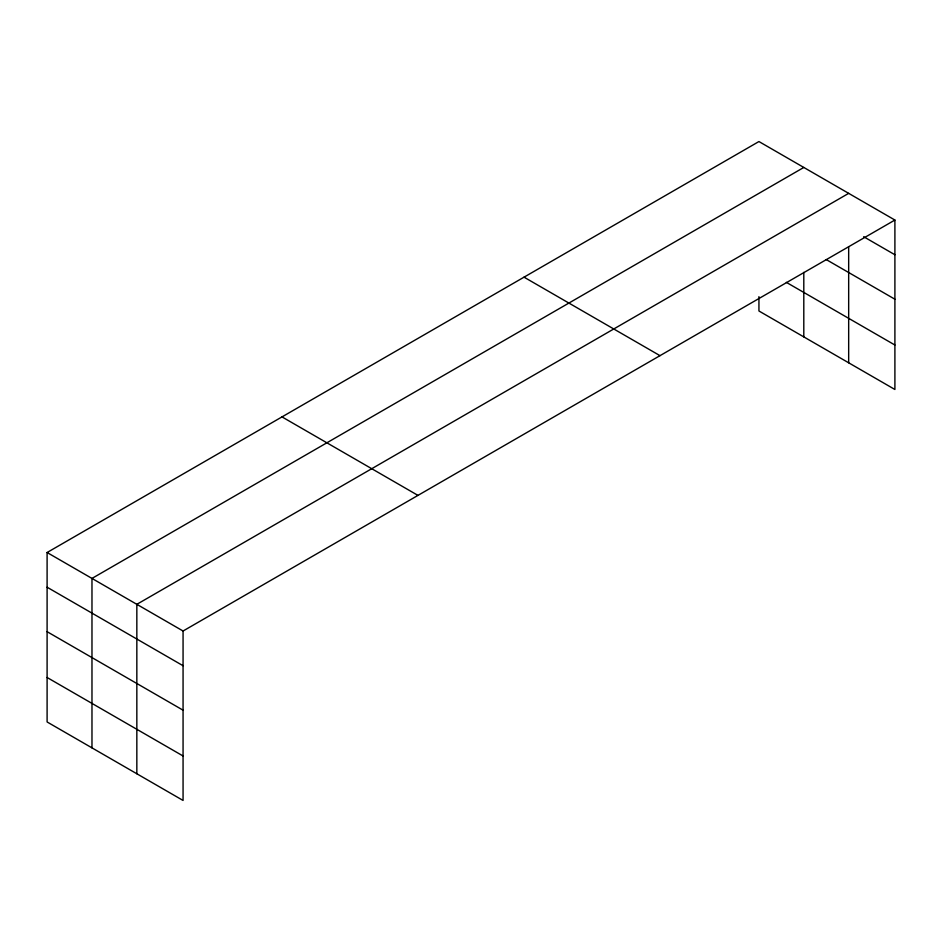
<?xml version="1.0" encoding="UTF-8"?>
<svg xmlns="http://www.w3.org/2000/svg" width="942" height="942" viewBox="0 0 942 942"><rect width="100%" height="100%" fill="white"/><g stroke="black" fill="none" stroke-linecap="round" stroke-linejoin="round"><path stroke-width="1.41" d="M848.671 246.71L848.671 362.8M758.934 296.648L758.934 310.99L894.9 389.482L894.9 220.039L758.934 141.547L47.1 552.518L47.1 721.961L183.066 800.453L183.066 631.01L47.1 552.518M803.797 167.452L91.975 578.423L91.975 747.866M848.671 193.357L136.837 604.328L136.837 773.771M183.066 631.01L894.9 220.039M863.661 236.713L894.9 254.752M826.24 259.568L894.9 299.215M786.346 282.353L894.9 345.019M524.023 277.16L660.001 355.664M281.999 416.894L417.977 495.398M47.1 587.219L183.066 665.723M47.1 631.682L183.066 710.186M47.1 677.498L183.066 755.99M803.797 272.379L803.797 336.895"/></g></svg>
